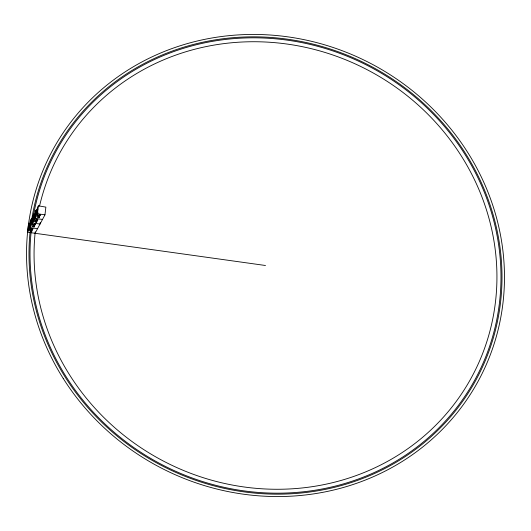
<?xml version="1.0" encoding="UTF-8"?>
<svg xmlns="http://www.w3.org/2000/svg" width="531" height="531" viewBox="0 0 531 531"><rect width="100%" height="100%" fill="white"/><g stroke="black" fill="none" stroke-linecap="round" stroke-linejoin="round"><path stroke-width="0.8" d="M32.962 228.343L31.707 231.489L30.692 231.343L30.898 229.365M30.692 231.343L31.103 228.98M30.313 228.383L30.194 229.379L31.641 229.578L31.741 228.582M31.641 229.578L31.946 228.197M31.707 231.489L31.96 229.02M35.431 223.73L34.183 226.876L33.168 226.73L33.373 224.752M33.168 226.73L33.579 224.367M32.783 223.77L32.67 224.759L34.117 224.965L34.216 223.969M34.117 224.965L34.422 223.584M34.183 226.876L34.435 224.407M37.907 219.117L36.652 222.263L35.643 222.117L35.743 221.128M35.643 222.117L36.002 220.246M35.318 218.666L35.146 220.146L36.593 220.352L36.692 219.356M36.593 220.352L36.898 218.971M36.652 222.263L36.911 219.794M40.383 214.504L39.128 217.65L38.113 217.504L38.318 215.52M38.113 217.504L38.524 215.141M37.734 214.544L37.615 215.533L39.062 215.739L39.161 214.743M39.062 215.739L39.367 214.358M39.128 217.65L39.38 215.181M27.572 232.233L28.501 224.274L29.198 222.967L28.276 230.925L27.572 232.233L265.5 265.5M29.623 229.273L29.451 230.759L30.898 230.965M29.743 228.284L30.028 225.808M30.26 223.823L30.373 222.834M30.977 219.661L30.048 227.62L37.548 228.669M30.367 227.892L30.539 226.405M32.159 224.162L31.926 226.146L33.373 226.345M32.391 222.184L32.676 219.708M33.446 215.048L32.524 223.007L40.024 224.055L40.203 222.516M32.955 222.283L33.188 220.305M34.807 218.068L34.402 221.533L35.849 221.732M35.033 216.084L35.325 213.608M35.922 210.435L34.993 218.394L42.493 219.442M37.104 214.936L36.871 216.92L38.318 217.119M37.163 214.444L37.449 211.969M37.741 209.493L37.794 208.995M38.398 205.822L37.694 207.13L36.772 215.088L37.469 213.781L38.398 205.822L45.865 207.123L44.969 214.829L35.073 233.282M37.787 214.053L37.96 212.566M37.469 213.781L44.969 214.829M39.267 215.354L40.283 215.493M36.798 219.967L37.807 220.106M34.323 224.58L35.338 224.719M31.847 229.193L32.862 229.332M39.533 206.108A234.463 220.604 28.2 0 1 414.99 102.224A234.463 220.604 28.2 0 1 352.259 476.944A234.463 220.604 28.2 0 1 35.219 231.874M33.327 216.11A238.565 224.46 28.2 0 1 411.313 94.093A238.565 224.46 28.2 0 1 357.914 479.181A238.565 224.46 28.2 0 1 31.11 232.093M31.913 218.294A239.594 225.429 28.2 0 1 410.609 92.281A239.594 225.429 28.2 0 1 359.089 479.818A239.594 225.429 28.2 0 1 30.094 231.947M30.274 220.969L29.351 228.927L30.752 226.312L31.674 218.354L30.274 220.969M32.749 216.356L31.82 224.314L33.221 221.699L34.15 213.741L32.749 216.356M35.219 211.743L34.296 219.701L35.696 217.086L36.619 209.128L35.219 211.743M63.229 378.457A242.096 227.786 28.2 0 0 476.845 383.574A242.096 227.786 28.2 0 0 256.433 34.462A242.096 227.786 28.2 0 0 63.229 378.457"/></g></svg>
